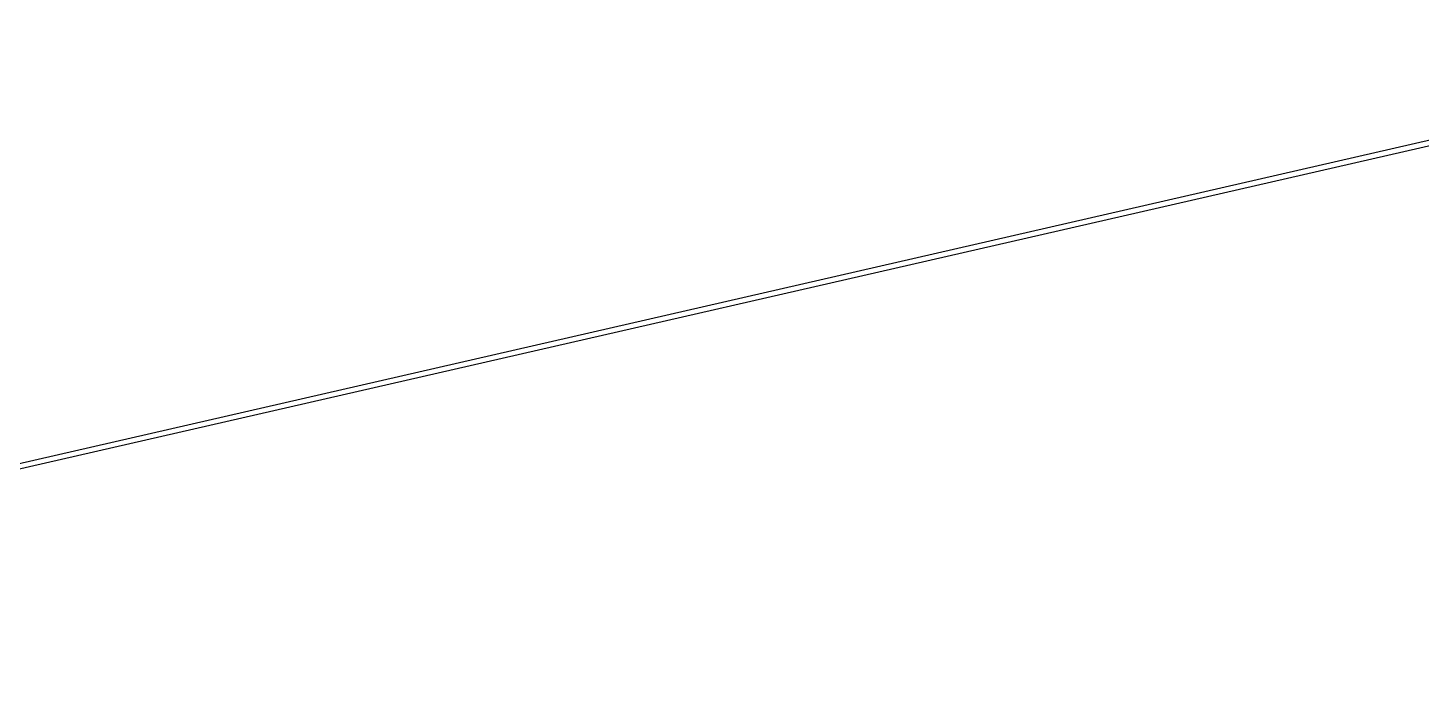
# Model space of a CAD drawing. Header units: millimetres. Extents: x 1034 to 1636, y -2154 to -1937.
# Drawn here: x 1069.58 to 1087.41, y -1985.13 to -1976.78 of the extents above; entities that cross this region are included whole.
import ezdxf

# ---------------------------------------------------------------- set-up
doc = ezdxf.new("R2010")
doc.units = ezdxf.units.MM

# ---------------------------------------------------------------- blocks, each defined once
blk = doc.blocks.new('*u3')
at = {"color": 7}
for p, q in [((-3.825416013508175, 48.52180423798541), (-39.94489195110816, 40.24265708288544)), ((-3.624196599708057, 48.4989075037854), (-39.94149814240814, 40.17441563488546))]:
    blk.add_line(p, q, dxfattribs=at)

msp = doc.modelspace()

# ---------------------------------------------------------------- block references
msp.add_blockref('*u3', (1097.623979550097, -2025.299985094522))

doc.saveas('drawing.dxf')
